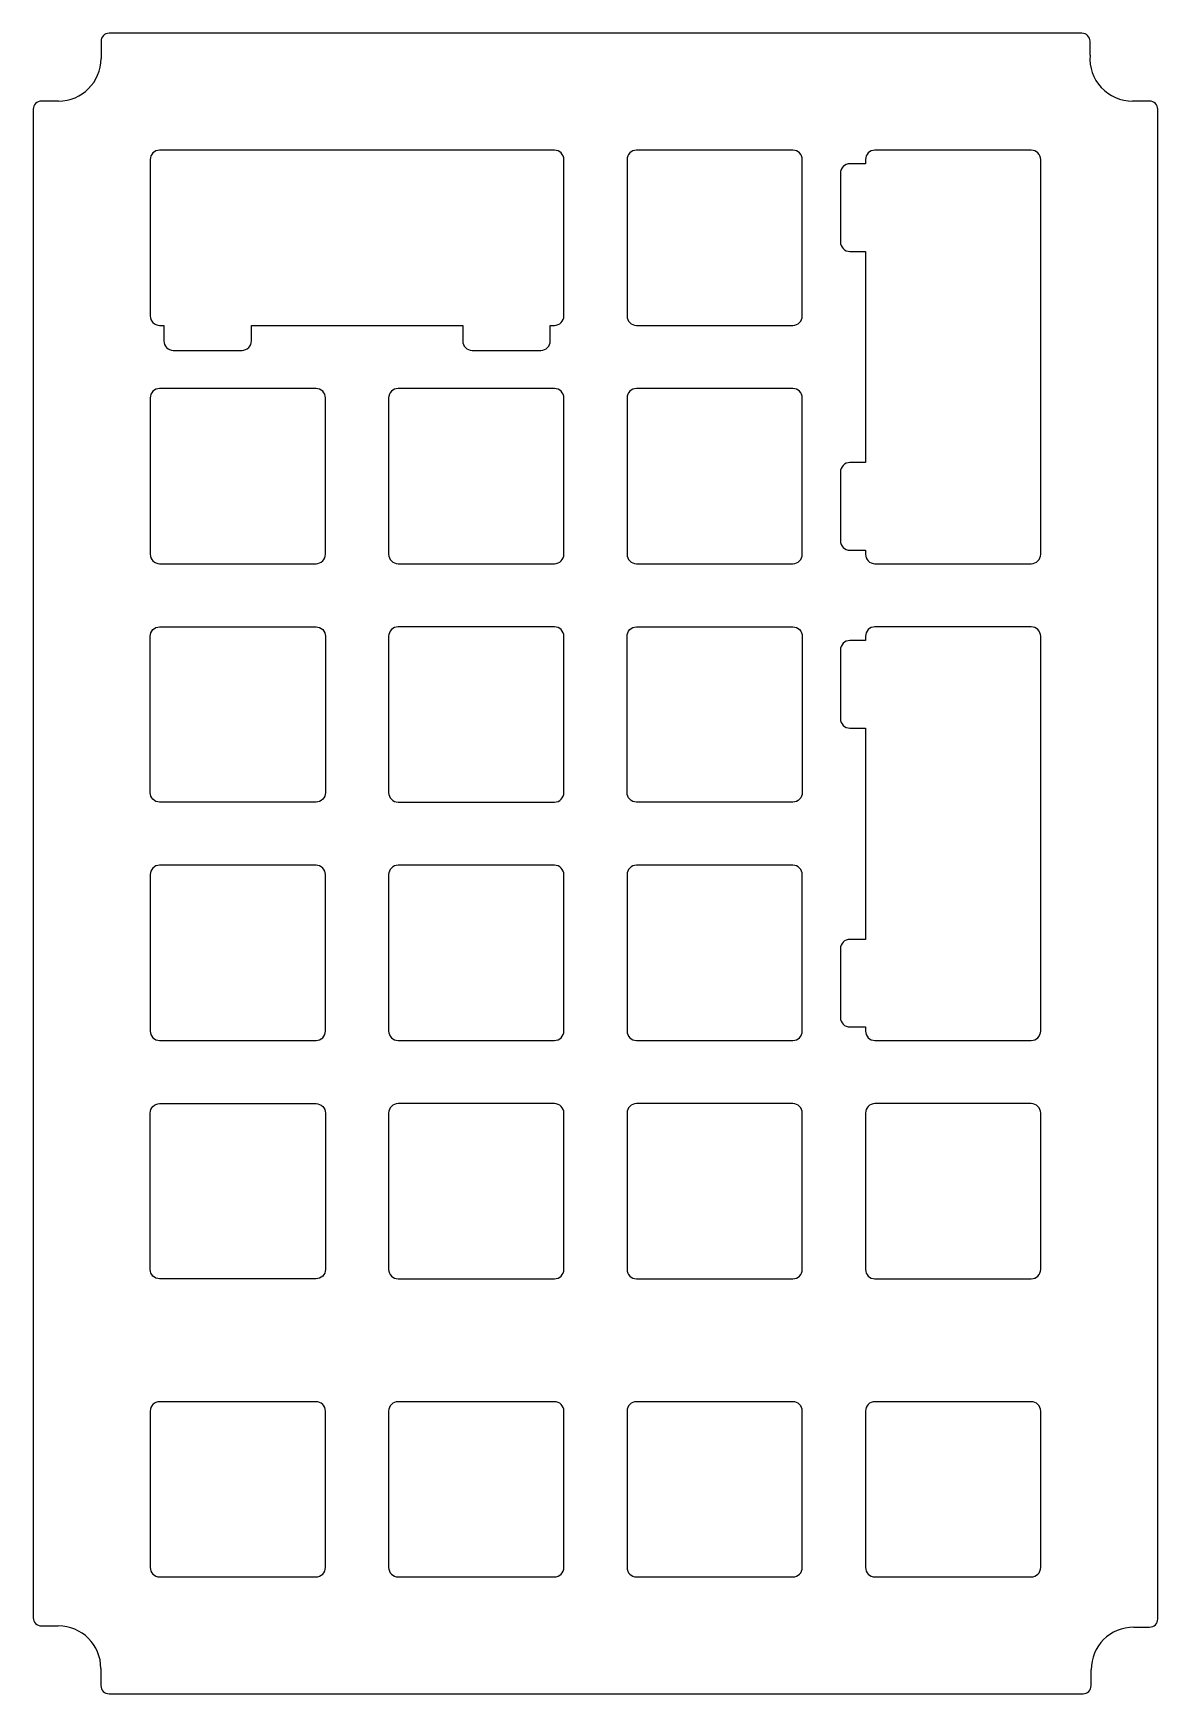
# Model space of a CAD drawing. Header units: millimetres. Extents: x -450 to -360, y -7 to 126.
import ezdxf

# ---------------------------------------------------------------- set-up
doc = ezdxf.new("R2010")
doc.units = ezdxf.units.MM
doc.layers.get('0').update_dxf_attribs({"linetype": 'CONTINUOUS'})

msp = doc.modelspace()

# ---------------------------------------------------------------- linework, layer by layer
for p, q in [((-444.29, 125.24), (-444.29, 123.86)), ((-365.92, 125.89), (-443.64, 125.89)), ((-365.27, 124.12), (-365.27, 125.24)), ((-449.71, 119.81), (-449.71, -0.75)), ((-447.69, 120.46), (-449.06, 120.46)), ((-360.51, 120.46), (-361.87, 120.46)), ((-359.86, -0.85), (-359.86, 119.81)), ((-449.06, -1.4), (-447.7, -1.4)), ((-361.78, -1.5), (-360.51, -1.5)), ((-444.3, -4.8), (-444.3, -6.17)), ((-365.18, -6.17), (-365.18, -4.9)), ((-443.65, -6.82), (-365.83, -6.82))]:
    msp.add_line(p, q)
for points in [[(-432.27, 102.54), (-415.39, 102.54), (-415.39, 101.29, 0.414214), (-414.64, 100.54), (-409.14, 100.54, 0.414214), (-408.39, 101.29), (-408.39, 102.54), (-408.06, 102.54, 0.414214), (-407.31, 103.29), (-407.31, 115.79, 0.414214), (-408.06, 116.54), (-439.61, 116.54, 0.414214), (-440.36, 115.79), (-440.36, 103.29, 0.414214), (-439.61, 102.54), (-439.27, 102.54), (-439.27, 101.29, 0.414214), (-438.52, 100.54), (-433.02, 100.54, 0.414214), (-432.27, 101.29)], [(-401.51, 102.54), (-389.01, 102.54, 0.414214), (-388.26, 103.29), (-388.26, 115.79, 0.414214), (-389.01, 116.54), (-401.51, 116.54, 0.414214), (-402.26, 115.79), (-402.26, 103.29, 0.414214)], [(-383.21, 108.45), (-383.21, 91.57), (-384.46, 91.57, 0.414214), (-385.21, 90.82), (-385.21, 85.32, 0.414214), (-384.46, 84.57), (-383.21, 84.57), (-383.21, 84.24, 0.414214), (-382.46, 83.49), (-369.96, 83.49, 0.414214), (-369.21, 84.24), (-369.21, 115.79, 0.414214), (-369.96, 116.54), (-382.46, 116.54, 0.414214), (-383.21, 115.79), (-383.21, 115.45), (-384.46, 115.45, 0.414214), (-385.21, 114.7), (-385.21, 109.2, 0.414214), (-384.46, 108.45)], [(-426.36, 84.24), (-426.36, 96.74, 0.414214), (-427.11, 97.49), (-439.61, 97.49, 0.414214), (-440.36, 96.74), (-440.36, 84.24, 0.414214), (-439.61, 83.49), (-427.11, 83.49, 0.414214)], [(-420.56, 83.49), (-408.06, 83.49, 0.414214), (-407.31, 84.24), (-407.31, 96.74, 0.414214), (-408.06, 97.49), (-420.56, 97.49, 0.414214), (-421.31, 96.74), (-421.31, 84.24, 0.414214)], [(-401.51, 83.49), (-389.01, 83.49, 0.414214), (-388.26, 84.24), (-388.26, 96.74, 0.414214), (-389.01, 97.49), (-401.51, 97.49, 0.414214), (-402.26, 96.74), (-402.26, 84.24, 0.414214)], [(-426.36, 65.19, -0.414214), (-427.11, 64.44), (-439.61, 64.44, -0.414214), (-440.36, 65.19), (-440.36, 77.69, -0.414214), (-439.61, 78.44), (-427.11, 78.44, -0.414214), (-426.36, 77.69)], [(-420.56, 64.44), (-408.06, 64.44, 0.414214), (-407.31, 65.19), (-407.31, 77.69, 0.414214), (-408.06, 78.44), (-420.56, 78.44, 0.414214), (-421.31, 77.69), (-421.31, 65.19, 0.414214)], [(-401.51, 64.44, -0.414214), (-402.26, 65.19), (-402.26, 77.69, -0.414214), (-401.51, 78.44), (-389.01, 78.44, -0.414214), (-388.26, 77.69), (-388.26, 65.19, -0.414214), (-389.01, 64.44)], [(-383.21, 77.35), (-384.46, 77.35, 0.414214), (-385.21, 76.6), (-385.21, 71.1, 0.414214), (-384.46, 70.35), (-383.21, 70.35), (-383.21, 53.47), (-384.46, 53.47, 0.414214), (-385.21, 52.72), (-385.21, 47.22, 0.414214), (-384.46, 46.47), (-383.21, 46.47), (-383.21, 46.14, 0.414214), (-382.46, 45.39), (-369.96, 45.39, 0.414214), (-369.21, 46.14), (-369.21, 77.69, 0.414214), (-369.96, 78.44), (-382.46, 78.44, 0.414214), (-383.21, 77.69)], [(-426.36, 46.14), (-426.36, 58.64, 0.414214), (-427.11, 59.39), (-439.61, 59.39, 0.414214), (-440.36, 58.64), (-440.36, 46.14, 0.414214), (-439.61, 45.39), (-427.11, 45.39, 0.414214)], [(-420.56, 45.39), (-408.06, 45.39, 0.414214), (-407.31, 46.14), (-407.31, 58.64, 0.414214), (-408.06, 59.39), (-420.56, 59.39, 0.414214), (-421.31, 58.64), (-421.31, 46.14, 0.414214)], [(-401.51, 45.39), (-389.01, 45.39, 0.414214), (-388.26, 46.14), (-388.26, 58.64, 0.414214), (-389.01, 59.39), (-401.51, 59.39, 0.414214), (-402.26, 58.64), (-402.26, 46.14, 0.414214)], [(-439.61, 26.34, -0.414214), (-440.36, 27.09), (-440.36, 39.59, -0.414214), (-439.61, 40.34), (-427.11, 40.34, -0.414214), (-426.36, 39.59), (-426.36, 27.09, -0.414214), (-427.11, 26.34)], [(-420.56, 26.34), (-408.06, 26.34, 0.414214), (-407.31, 27.09), (-407.31, 39.59, 0.414214), (-408.06, 40.34), (-420.56, 40.34, 0.414214), (-421.31, 39.59), (-421.31, 27.09, 0.414214)], [(-401.51, 26.34), (-389.01, 26.34, 0.414214), (-388.26, 27.09), (-388.26, 39.59, 0.414214), (-389.01, 40.34), (-401.51, 40.34, 0.414214), (-402.26, 39.59), (-402.26, 27.09, 0.414214)], [(-382.46, 26.34), (-369.96, 26.34, 0.414214), (-369.21, 27.09), (-369.21, 39.59, 0.414214), (-369.96, 40.34), (-382.46, 40.34, 0.414214), (-383.21, 39.59), (-383.21, 27.09, 0.414214)], [(-439.61, 2.52), (-427.11, 2.52, 0.414214), (-426.36, 3.27), (-426.36, 15.77, 0.414214), (-427.11, 16.52), (-439.61, 16.52, 0.414214), (-440.36, 15.77), (-440.36, 3.27, 0.414214)], [(-420.56, 2.52), (-408.06, 2.52, 0.414214), (-407.31, 3.27), (-407.31, 15.77, 0.414214), (-408.06, 16.52), (-420.56, 16.52, 0.414214), (-421.31, 15.77), (-421.31, 3.27, 0.414214)], [(-401.51, 2.52), (-389.01, 2.52, 0.414214), (-388.26, 3.27), (-388.26, 15.77, 0.414214), (-389.01, 16.52), (-401.51, 16.52, 0.414214), (-402.26, 15.77), (-402.26, 3.27, 0.414214)], [(-382.46, 2.52), (-369.96, 2.52, 0.414214), (-369.21, 3.27), (-369.21, 15.77, 0.414214), (-369.96, 16.52), (-382.46, 16.52, 0.414214), (-383.21, 15.77), (-383.21, 3.27, 0.414214)]]:
    msp.add_lwpolyline(points, format="xyb", close=True)
for centre, radius, start, end in [((-443.64, 125.24), 0.65, 90, 180), ((-365.92, 125.24), 0.65, 0, 90), ((-447.69, 123.86), 3.4, -90, 0), ((-361.88, 123.86), 3.4, 175.6039, 270.1686), ((-449.06, 119.81), 0.65, 90, 180), ((-360.51, 119.81), 0.65, 0, 90), ((-449.06, -0.75), 0.65, 180, 270), ((-360.51, -0.85), 0.65, 270, 360), ((-447.7, -4.8), 3.4, 0, 90), ((-361.78, -4.9), 3.4, 90, 180), ((-443.65, -6.17), 0.65, 180, 270.0003), ((-365.83, -6.17), 0.65, -90.0001, 0)]:
    msp.add_arc(centre, radius, start, end)

doc.saveas('drawing.dxf')
